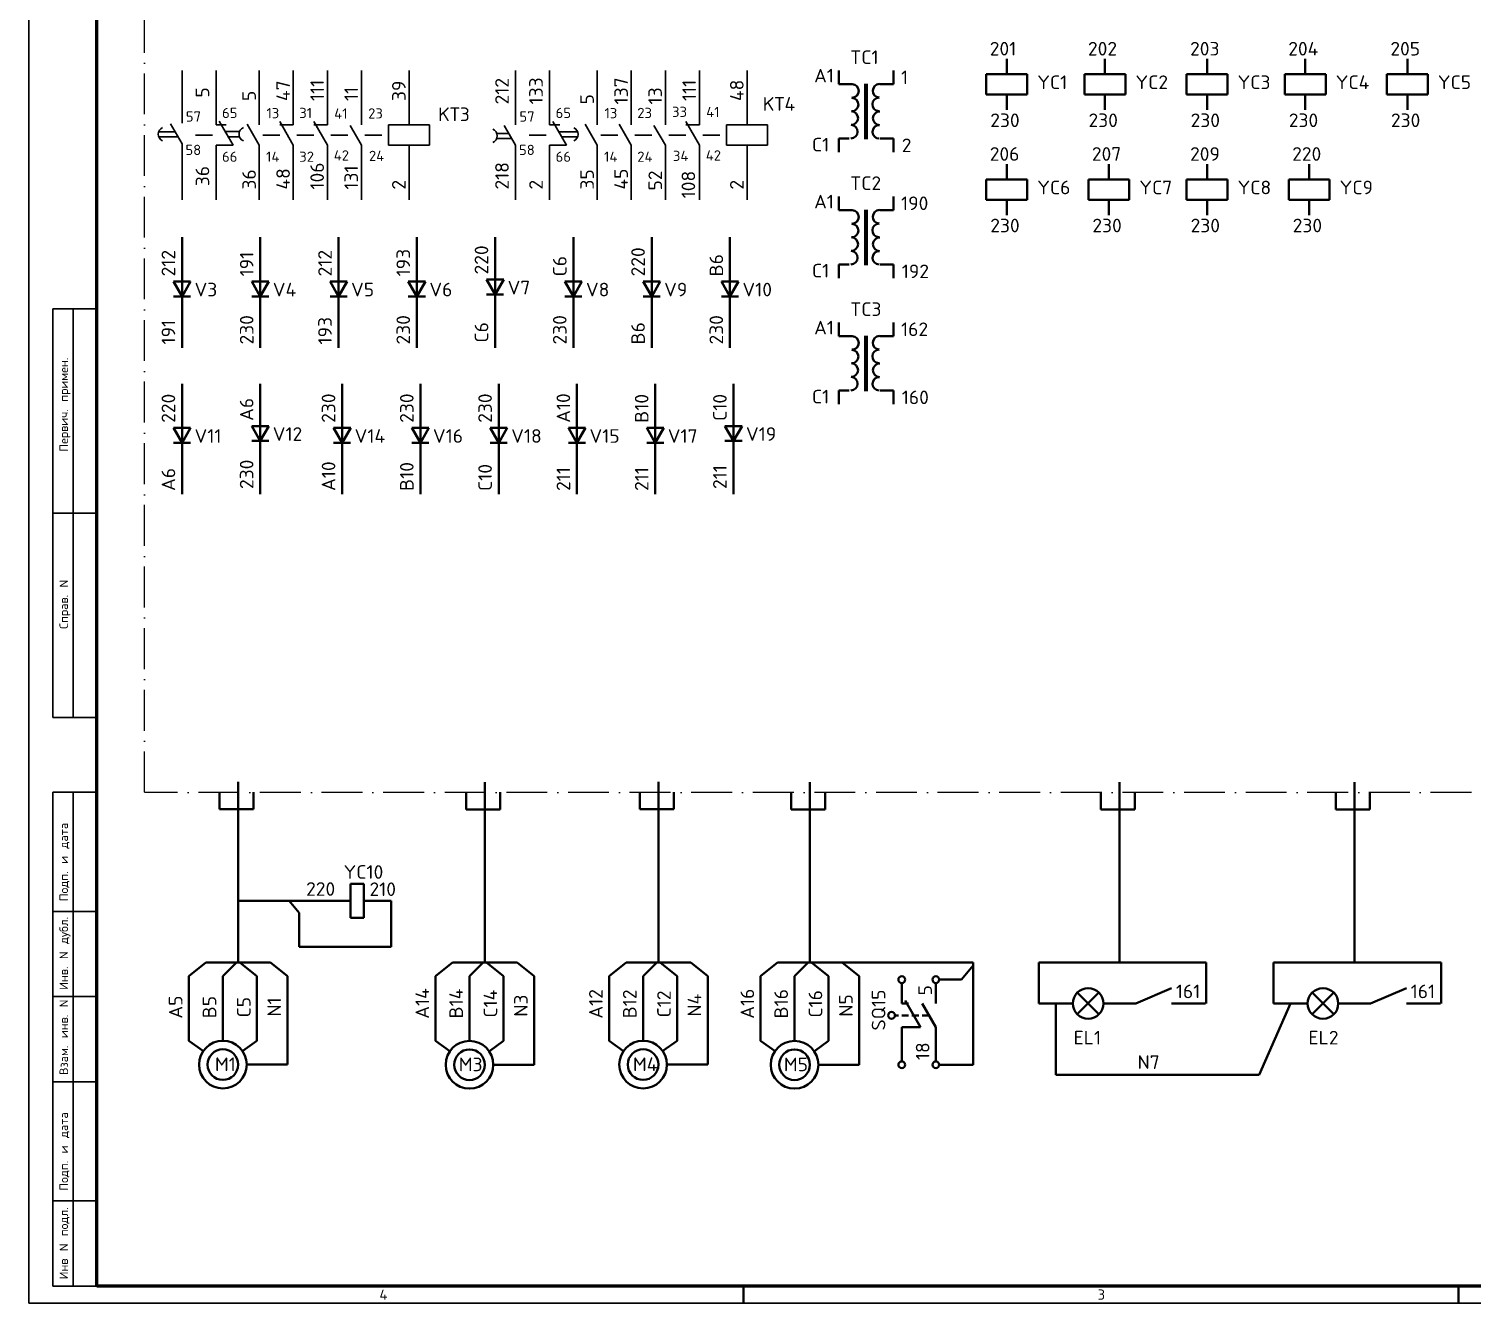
# Model space of a CAD drawing. Header units: inches. Extents: x 315 to 2853, y -243 to 836.
# Drawn here: x 314.5 to 738.6, y -4 to 370.1 of the extents above; entities that cross this region are included whole.
import ezdxf

# ---------------------------------------------------------------- set-up
doc = ezdxf.new("R2010")
doc.units = ezdxf.units.IN
doc.header["$MEASUREMENT"] = 0
doc.linetypes.add('ACAD_ISO10W100', pattern=[18, 12, -3, 0, -3])
doc.layers.get('0').update_dxf_attribs({"lineweight": 40})
for name, color, linetype, lineweight in [('СЛОЙ1', 3, 'Continuous', 30), ('Слой2', 4, 'ACAD_ISO10W100', 25), ('Слой3', 6, 'Continuous', 60)]:
    doc.layers.add(name, color=color, linetype=linetype, lineweight=lineweight)
doc.styles.get("Standard").update_dxf_attribs({"font": 'txt.shx', "height": 4})

# ---------------------------------------------------------------- blocks, each defined once
blk = doc.blocks.new('контакт КТ1 размык-срабат')
for p, q in [((7, 0), (0, 0)), ((7, 0), (7, -5)), ((13, 0), (13, -3)), ((7, -5), (14.03, -0.94)), ((9.5, -3.33), (9.5, -6.87)), ((11, -2.49), (11, -6.97)), ((13, -0.02), (21, -0.02))]:
    blk.add_line(p, q)
blk.add_arc((10.22, -8.84), 2.11, 22.6199, 157.3801)
blk = doc.blocks.new('конт КТ1 замык-срабат')
for p, q in [((9, 1.16), (9, 6.7)), ((10.5, 2), (10.5, 6.78)), ((0, 0), (7, 0)), ((7, 0), (12.8, 3.35)), ((13, 0), (21, 0))]:
    blk.add_line(p, q)
blk.add_arc((9.78, 4.89), 2.11, 22.6199, 157.3801)
blk = doc.blocks.new('конт КТ1 замык-возврат')
for p, q in [((9, 1.16), (9, 5.64)), ((10.5, 2), (10.5, 5.54)), ((0, 0), (7, 0)), ((7, 0), (12.8, 3.35)), ((13, 0), (21, 0))]:
    blk.add_line(p, q)
blk.add_arc((9.78, 7.51), 2.11, 202.6199, 337.3801)
blk = doc.blocks.new('контакт КТ1 размык-возврат')
for p, q in [((8, 0), (0, 0)), ((8, 0), (8, -5)), ((14, 0), (14, -3)), ((8, -5), (15.03, -0.94)), ((10.5, -3.39), (10.5, -8.17)), ((12, -2.55), (12, -8.09)), ((14, -0.02), (22, -0.02))]:
    blk.add_line(p, q)
blk.add_arc((11.22, -6.28), 2.11, 202.6199, 337.3801)

msp = doc.modelspace()

# ---------------------------------------------------------------- linework, layer by layer
for p, q in [((601.84, 361.36), (601.84, 356.86)), ((630.69, 361.36), (630.69, 356.86)), ((660.69, 361.36), (660.69, 356.86)), ((689.54, 361.36), (689.54, 356.86)), ((719.54, 361.36), (719.54, 356.86)), ((552.54, 357.95), (552.54, 353.95)), ((568.54, 353.95), (568.54, 357.95)), ((595.84, 350.86), (595.84, 356.86)), ((595.84, 356.86), (607.84, 356.86)), ((607.84, 356.86), (607.84, 350.86)), ((624.69, 350.86), (624.69, 356.86)), ((624.69, 356.86), (636.69, 356.86)), ((636.69, 356.86), (636.69, 350.86)), ((654.69, 350.86), (654.69, 356.86)), ((654.69, 356.86), (666.69, 356.86)), ((666.69, 356.86), (666.69, 350.86)), ((683.54, 350.86), (683.54, 356.86)), ((683.54, 356.86), (695.54, 356.86)), ((695.54, 356.86), (695.54, 350.86)), ((713.54, 350.86), (713.54, 356.86)), ((713.54, 356.86), (725.54, 356.86)), ((725.54, 356.86), (725.54, 350.86)), ((552.54, 353.95), (556.54, 353.95)), ((564.54, 353.95), (568.54, 353.95)), ((607.84, 350.86), (595.84, 350.86)), ((601.84, 346.36), (601.84, 350.86)), ((636.69, 350.86), (624.69, 350.86)), ((630.69, 346.36), (630.69, 350.86)), ((666.69, 350.86), (654.69, 350.86)), ((660.69, 346.36), (660.69, 350.86)), ((695.54, 350.86), (683.54, 350.86)), ((689.54, 346.36), (689.54, 350.86)), ((725.54, 350.86), (713.54, 350.86)), ((719.54, 346.36), (719.54, 350.86)), ((555.54, 337.95), (552.54, 337.95)), ((552.54, 337.95), (552.54, 333.95)), ((564.54, 337.95), (568.54, 337.95)), ((568.54, 333.95), (568.54, 337.95)), ((601.84, 330.45), (601.84, 325.95)), ((631.84, 330.45), (631.84, 325.95)), ((660.69, 330.45), (660.69, 325.95)), ((690.69, 330.45), (690.69, 325.95)), ((595.84, 325.95), (607.84, 325.95)), ((595.84, 325.95), (595.84, 319.95)), ((607.84, 325.95), (607.84, 319.95)), ((625.84, 319.95), (625.84, 325.95)), ((625.84, 325.95), (637.84, 325.95)), ((637.84, 325.95), (637.84, 319.95)), ((654.69, 319.95), (654.69, 325.95)), ((654.69, 325.95), (666.69, 325.95)), ((666.69, 325.95), (666.69, 319.95)), ((684.69, 319.95), (684.69, 325.95)), ((684.69, 325.95), (696.69, 325.95)), ((696.69, 325.95), (696.69, 319.95)), ((552.54, 320.95), (552.54, 316.95)), ((568.54, 316.95), (568.54, 320.95)), ((607.84, 319.95), (595.84, 319.95)), ((601.84, 315.45), (601.84, 319.95)), ((637.84, 319.95), (625.84, 319.95)), ((631.84, 315.45), (631.84, 319.95)), ((666.69, 319.95), (654.69, 319.95)), ((660.69, 315.45), (660.69, 319.95)), ((696.69, 319.95), (684.69, 319.95)), ((690.69, 315.45), (690.69, 319.95)), ((552.54, 316.95), (556.54, 316.95)), ((564.54, 316.95), (568.54, 316.95)), ((359.54, 308.95), (359.54, 276.52)), ((382.54, 308.95), (382.54, 276.52)), ((405.54, 308.95), (405.54, 276.52)), ((428.54, 308.95), (428.54, 276.52)), ((451.52, 308.95), (451.52, 276.52)), ((474.52, 308.95), (474.52, 276.52)), ((497.52, 308.95), (497.52, 276.52)), ((520.52, 308.95), (520.52, 276.52)), ((555.54, 300.95), (552.54, 300.95)), ((552.54, 300.95), (552.54, 296.95)), ((564.54, 300.95), (568.54, 300.95)), ((568.54, 296.95), (568.54, 300.95)), ((357.02, 295.95), (359.54, 291.59)), ((357.02, 295.95), (362.06, 295.95)), ((359.54, 291.59), (362.06, 295.95)), ((380.02, 295.95), (382.54, 291.59)), ((380.02, 295.95), (385.06, 295.95)), ((382.54, 291.59), (385.06, 295.95)), ((403.02, 295.95), (405.54, 291.59)), ((403.02, 295.95), (408.06, 295.95)), ((405.54, 291.59), (408.06, 295.95)), ((426.02, 295.95), (428.54, 291.59)), ((426.02, 295.95), (431.06, 295.95)), ((428.54, 291.59), (431.06, 295.95)), ((449.01, 296.52), (451.52, 292.16)), ((449.01, 296.52), (454.04, 296.52)), ((451.52, 292.16), (454.04, 296.52)), ((472.01, 295.95), (474.52, 291.59)), ((472.01, 295.95), (477.04, 295.95)), ((474.52, 291.59), (477.04, 295.95)), ((495.01, 295.95), (497.52, 291.59)), ((495.01, 295.95), (500.04, 295.95)), ((497.52, 291.59), (500.04, 295.95)), ((518.01, 295.95), (520.52, 291.59)), ((518.01, 295.95), (523.04, 295.95)), ((520.52, 291.59), (523.04, 295.95)), ((362.04, 291.59), (357.02, 291.59)), ((385.04, 291.59), (380.02, 291.59)), ((408.04, 291.59), (403.02, 291.59)), ((431.04, 291.59), (426.02, 291.59)), ((454.02, 292.16), (449.01, 292.16)), ((477.02, 291.59), (472.01, 291.59)), ((500.02, 291.59), (495.01, 291.59)), ((523.02, 291.59), (518.01, 291.59)), ((552.54, 283.95), (552.54, 279.95)), ((552.54, 279.95), (556.54, 279.95)), ((564.54, 279.95), (568.54, 279.95)), ((568.54, 279.95), (568.54, 283.95)), ((359.54, 265.95), (359.54, 233.52)), ((382.52, 265.95), (382.52, 233.52)), ((406.58, 233.52), (406.58, 265.95)), ((429.58, 265.95), (429.58, 233.52)), ((452.58, 265.95), (452.58, 233.52)), ((475.58, 265.95), (475.58, 233.52)), ((498.58, 265.95), (498.58, 233.52)), ((521.56, 265.95), (521.56, 233.52)), ((555.54, 263.95), (552.54, 263.95)), ((552.54, 263.95), (552.54, 259.95)), ((564.54, 263.95), (568.54, 263.95)), ((568.54, 259.95), (568.54, 263.95)), ((357.02, 252.95), (359.54, 248.59)), ((357.02, 252.95), (362.06, 252.95)), ((359.54, 248.59), (362.06, 252.95)), ((380.01, 253.52), (382.52, 249.16)), ((380.01, 253.52), (385.04, 253.52)), ((382.52, 249.16), (385.04, 253.52)), ((404.06, 252.95), (406.58, 248.59)), ((404.06, 252.95), (409.09, 252.95)), ((406.58, 248.59), (409.09, 252.95)), ((427.06, 252.95), (429.58, 248.59)), ((427.06, 252.95), (432.09, 252.95)), ((429.58, 248.59), (432.09, 252.95)), ((450.06, 252.95), (452.58, 248.59)), ((450.06, 252.95), (455.09, 252.95)), ((452.58, 248.59), (455.09, 252.95)), ((473.06, 252.95), (475.58, 248.59)), ((473.06, 252.95), (478.09, 252.95)), ((475.58, 248.59), (478.09, 252.95)), ((496.06, 252.95), (498.58, 248.59)), ((496.06, 252.95), (501.09, 252.95)), ((498.58, 248.59), (501.09, 252.95)), ((519.04, 253.52), (521.56, 249.16)), ((519.04, 253.52), (524.07, 253.52)), ((521.56, 249.16), (524.07, 253.52)), ((362.04, 248.59), (357.02, 248.59)), ((385.02, 249.16), (380.01, 249.16)), ((409.08, 248.59), (404.06, 248.59)), ((432.08, 248.59), (427.06, 248.59)), ((455.08, 248.59), (450.06, 248.59)), ((478.08, 248.59), (473.06, 248.59)), ((501.08, 248.59), (496.06, 248.59)), ((524.06, 249.16), (519.04, 249.16)), ((376.04, 95.99), (376.04, 148.99)), ((448.5, 95.95), (448.5, 148.95)), ((499.5, 95.99), (499.5, 148.99)), ((544, 95.95), (544, 148.95)), ((635, 95.95), (635, 148.95)), ((704, 95.95), (704, 148.95)), ((370.54, 145.99), (370.54, 140.99)), ((380.54, 140.99), (380.54, 145.99)), ((443, 145.95), (443, 140.95)), ((453, 140.95), (453, 145.95)), ((494, 145.99), (494, 140.99)), ((504, 140.99), (504, 145.99)), ((538.5, 145.95), (538.5, 140.95)), ((548.5, 140.95), (548.5, 145.95)), ((629.5, 145.95), (629.5, 140.95)), ((639.5, 140.95), (639.5, 145.95)), ((698.5, 145.95), (698.5, 140.95)), ((708.5, 140.95), (708.5, 145.95)), ((370.54, 140.99), (380.54, 140.99)), ((443, 140.95), (453, 140.95)), ((494, 140.99), (504, 140.99)), ((538.5, 140.95), (548.5, 140.95)), ((629.5, 140.95), (639.5, 140.95)), ((698.5, 140.95), (708.5, 140.95)), ((412.95, 119.04), (408.99, 119.04)), ((408.99, 109.07), (408.99, 119.04)), ((412.95, 109.07), (412.95, 119.04)), ((376.04, 114.06), (408.99, 114.06)), ((393.99, 110.56), (391.05, 114.06)), ((393.99, 100.56), (393.99, 110.56)), ((412.95, 114.06), (420.99, 114.06)), ((420.99, 114.06), (420.99, 100.56)), ((408.99, 109.07), (412.95, 109.07)), ((420.99, 100.56), (393.99, 100.56)), ((361.54, 91.99), (366.54, 95.99)), ((366.54, 95.99), (376.54, 95.99)), ((366.54, 95.99), (376.04, 95.99)), ((371.54, 91.99), (375.54, 95.99)), ((375.54, 95.99), (385.54, 95.99)), ((376.54, 95.99), (381.54, 91.99)), ((385.54, 95.99), (390.54, 91.99)), ((434, 91.95), (439, 95.95)), ((439, 95.95), (449, 95.95)), ((439, 95.95), (448.5, 95.95)), ((444, 91.95), (448, 95.95)), ((448, 95.95), (458, 95.95)), ((449, 95.95), (454, 91.95)), ((458, 95.95), (463, 91.95)), ((485, 91.99), (490, 95.99)), ((490, 95.99), (500, 95.99)), ((490, 95.99), (499.5, 95.99)), ((495, 91.99), (499, 95.99)), ((499, 95.99), (509, 95.99)), ((500, 95.99), (505, 91.99)), ((509, 95.99), (514, 91.99)), ((529.5, 91.95), (534.5, 95.95)), ((534.5, 95.95), (544.5, 95.95)), ((534.5, 95.95), (544, 95.95)), ((539.5, 91.95), (543.5, 95.95)), ((543.5, 95.95), (553.5, 95.95)), ((544.5, 95.95), (549.5, 91.95)), ((544.5, 95.95), (592, 95.95)), ((553.5, 95.95), (558.5, 91.95)), ((588.5, 90.95), (592, 95.12)), ((592, 95.95), (592, 65.95)), ((660.46, 95.95), (611.25, 95.95)), ((611.25, 83.95), (611.25, 95.95)), ((660.46, 95.95), (660.46, 83.95)), ((729.46, 95.95), (680.25, 95.95)), ((680.25, 83.95), (680.25, 95.95)), ((729.46, 95.95), (729.46, 83.95)), ((361.54, 91.99), (361.54, 72.99)), ((371.54, 91.99), (371.54, 72.99)), ((381.54, 91.99), (381.54, 72.99)), ((390.54, 91.99), (390.54, 65.99)), ((434, 91.95), (434, 72.95)), ((444, 91.95), (444, 72.95)), ((454, 91.95), (454, 72.95)), ((463, 91.95), (463, 65.95)), ((485, 91.99), (485, 72.99)), ((495, 91.99), (495, 72.99)), ((505, 91.99), (505, 72.99)), ((514, 91.99), (514, 65.99)), ((529.5, 91.95), (529.5, 72.95)), ((539.5, 91.95), (539.5, 72.95)), ((549.5, 91.95), (549.5, 72.95)), ((558.5, 91.95), (558.5, 65.95)), ((571, 83.95), (571, 89.95)), ((581, 83.95), (581, 89.95)), ((582, 90.95), (588.5, 90.95)), ((572, 84.82), (576.5, 76.95)), ((622.57, 87.13), (628.93, 80.77)), ((622.57, 80.77), (628.93, 87.13)), ((650.25, 88.45), (639.75, 83.95)), ((691.57, 87.13), (697.93, 80.77)), ((691.57, 80.77), (697.93, 87.13)), ((719.25, 88.45), (708.75, 83.95)), ((571, 83.95), (573, 83.95)), ((577, 83.95), (581, 76.95)), ((611.25, 83.95), (621.25, 83.95)), ((616.25, 83.95), (616.25, 63)), ((630.25, 83.95), (639.75, 83.95)), ((650.25, 83.95), (660.25, 83.95)), ((676, 63), (685.25, 83.95)), ((680.25, 83.95), (690.25, 83.95)), ((699.25, 83.95), (708.75, 83.95)), ((719.25, 83.95), (729.25, 83.95)), ((570, 80.45), (569, 80.45)), ((573, 80.45), (571, 80.45)), ((571, 66.95), (571, 76.95)), ((576.5, 76.95), (571, 76.95)), ((576, 80.45), (574, 80.45)), ((579, 80.45), (577, 80.45)), ((581, 66.95), (581, 76.95)), ((361.54, 72.99), (365.8, 69.95)), ((381.54, 72.99), (377.37, 70.02)), ((434, 72.95), (438.26, 69.91)), ((454, 72.95), (449.83, 69.98)), ((485, 72.99), (489.26, 69.95)), ((505, 72.99), (500.83, 70.02)), ((529.5, 72.95), (533.76, 69.91)), ((549.5, 72.95), (545.33, 69.98)), ((390.54, 65.99), (378.54, 65.99)), ((463, 65.95), (451, 65.95)), ((514, 65.99), (502, 65.99)), ((558.5, 65.95), (546.5, 65.95)), ((592, 65.95), (582, 65.95)), ((616.25, 63), (676, 63)), ((524.54, -4.05), (524.54, 0.95)), ((734.54, -4.05), (734.54, 0.95))]:
    msp.add_line(p, q)
at = {"lineweight": 90}
for p, q in [((560.58, 337.71), (560.58, 353.98)), ((560.58, 300.71), (560.58, 316.98)), ((560.58, 263.71), (560.58, 279.98))]:
    msp.add_line(p, q, dxfattribs=at)
for centre, radius in [((571, 90.95), 1), ((581, 90.95), 1), ((625.75, 83.95), 4.5), ((694.75, 83.95), 4.5), ((568, 80.45), 1), ((371.54, 65.99), 7), ((444, 65.95), 7), ((495, 65.99), 7), ((539.5, 65.95), 7), ((371.54, 65.99), 4.5), ((444, 65.95), 4.5), ((495, 65.99), 4.5), ((539.5, 65.95), 4.5), ((571, 65.95), 1), ((581, 65.95), 1)]:
    msp.add_circle(centre, radius)
for centre, start, end in [((556.36, 351.94), 270, 86.8243), ((564.48, 351.96), 90, 266.8243), ((556.25, 347.94), 270, 86.8243), ((564.37, 347.96), 90, 266.8243), ((556.14, 343.94), 270, 86.8243), ((564.53, 343.89), 90, 266.8243), ((556.03, 339.95), 270, 86.8243), ((564.41, 339.9), 90, 266.8243), ((556.36, 314.94), 270, 86.8243), ((564.48, 314.96), 90, 266.8243), ((556.25, 310.94), 270, 86.8243), ((564.37, 310.96), 90, 266.8243), ((556.14, 306.94), 270, 86.8243), ((564.53, 306.89), 90, 266.8243), ((556.03, 302.95), 270, 86.8243), ((564.41, 302.9), 90, 266.8243), ((556.36, 277.94), 270, 86.8243), ((564.48, 277.96), 90, 266.8243), ((556.25, 273.94), 270, 86.8243), ((564.37, 273.96), 90, 266.8243), ((556.14, 269.94), 270, 86.8243), ((564.53, 269.89), 90, 266.8243), ((556.03, 265.95), 270, 86.8243), ((564.41, 265.9), 90, 266.8243)]:
    msp.add_arc(centre, 2, start, end)
at = {"layer": 'СЛОЙ1'}
for p, q in [((314.54, 589.95), (314.54, -4.05)), ((359.54, 349.95), (359.54, 357.95)), ((369.54, 349.95), (369.54, 357.95)), ((382.24, 341.95), (382.24, 357.95)), ((392.24, 341.95), (392.24, 357.95)), ((402.24, 341.95), (402.24, 357.95)), ((412.24, 341.95), (412.24, 357.95)), ((426.24, 341.95), (426.24, 357.95)), ((457.54, 349.95), (457.54, 357.95)), ((467.54, 349.95), (467.54, 357.95)), ((481.54, 341.95), (481.54, 357.95)), ((491.54, 341.95), (491.54, 357.95)), ((501.54, 341.95), (501.54, 357.95)), ((511.54, 341.95), (511.54, 357.95)), ((525.54, 341.95), (525.54, 357.95)), ((382.24, 335.95), (378.64, 342.18)), ((392.24, 335.95), (388.24, 342.95)), ((392.24, 341.95), (388.24, 341.95)), ((402.24, 335.95), (398.24, 342.95)), ((402.24, 341.95), (398.24, 341.95)), ((412.24, 335.95), (408.89, 341.75)), ((420.22, 335.95), (420.22, 341.95)), ((420.22, 341.95), (432.22, 341.95)), ((432.22, 341.95), (432.22, 335.95)), ((481.54, 335.95), (477.94, 342.18)), ((491.54, 335.95), (487.94, 342.18)), ((501.54, 335.95), (498.19, 341.75)), ((511.54, 335.95), (507.54, 342.95)), ((511.54, 341.95), (507.54, 341.95)), ((519.52, 335.95), (519.52, 341.95)), ((519.52, 341.95), (531.52, 341.95)), ((531.52, 341.95), (531.52, 335.95)), ((363.54, 338.95), (368.54, 338.95)), ((382.24, 335.95), (382.24, 319.95)), ((383.24, 338.95), (388.24, 338.95)), ((392.24, 335.95), (392.24, 319.95)), ((393.24, 338.95), (398.24, 338.95)), ((402.24, 335.95), (402.24, 319.95)), ((403.24, 338.95), (408.24, 338.95)), ((412.24, 335.95), (412.24, 319.95)), ((413.24, 338.95), (418.24, 338.95)), ((432.22, 335.95), (420.22, 335.95)), ((426.24, 335.95), (426.24, 319.95)), ((461.54, 338.95), (466.54, 338.95)), ((481.54, 335.95), (481.54, 319.95)), ((482.54, 338.95), (487.54, 338.95)), ((491.54, 335.95), (491.54, 319.95)), ((492.54, 338.95), (497.54, 338.95)), ((501.54, 335.95), (501.54, 319.95)), ((502.54, 338.95), (507.54, 338.95)), ((511.54, 335.95), (511.54, 319.95)), ((512.54, 338.95), (517.54, 338.95)), ((531.52, 335.95), (519.52, 335.95)), ((525.54, 335.95), (525.54, 319.95)), ((359.54, 319.95), (359.54, 329.95)), ((369.54, 319.95), (369.54, 328.95)), ((457.54, 319.95), (457.54, 329.95)), ((467.54, 319.95), (467.54, 328.95)), ((321.54, 167.95), (321.54, 287.95)), ((334.54, 287.95), (321.54, 287.95)), ((327.54, 167.95), (327.54, 287.95)), ((334.54, 227.95), (321.54, 227.95)), ((334.54, 167.95), (321.54, 167.95)), ((321.54, 0.95), (321.54, 145.95)), ((334.54, 145.95), (321.54, 145.95)), ((327.54, 0.95), (327.54, 145.95)), ((334.54, 110.95), (321.54, 110.95)), ((334.54, 85.95), (321.54, 85.95)), ((334.54, 60.95), (321.54, 60.95)), ((334.54, 25.95), (321.54, 25.95)), ((334.54, 0.95), (321.54, 0.95)), ((314.54, -4.05), (1155.54, -4.05))]:
    msp.add_line(p, q, dxfattribs=at)
at = {"layer": 'Слой2'}
for p, q in [((348.54, 145.95), (348.54, 556.95)), ((1136.54, 145.91), (348.54, 145.91))]:
    msp.add_line(p, q, dxfattribs=at)
at = {"layer": 'Слой3'}
for p, q in [((334.54, 0.95), (334.54, 584.95)), ((1150.54, 0.95), (334.54, 0.95))]:
    msp.add_line(p, q, dxfattribs=at)

# ---------------------------------------------------------------- block references
at = {"layer": 'СЛОЙ1', "rotation": 90}
for name, p in [('конт КТ1 замык-срабат', (359.55, 329.43)), ('контакт КТ1 размык-срабат', (369.55, 328.97)), ('конт КТ1 замык-возврат', (457.54, 328.95)), ('контакт КТ1 размык-возврат', (467.52, 327.95))]:
    msp.add_blockref(name, p, dxfattribs=at)

# ---------------------------------------------------------------- texts
for s, height, p in [('201', 4, (596.85, 362.32)), ('202', 4, (625.7, 362.32)), ('203', 4, (655.7, 362.32)), ('204', 4, (684.55, 362.32)), ('205', 4, (714.55, 362.32)), ('TC1', 4, (555.82, 359.83)), ('A1', 4, (545.24, 354.41)), ('1', 4, (570.79, 353.93)), ('YC1', 4, (610.79, 352.47)), ('YC2', 4, (639.64, 352.47)), ('YC3', 4, (669.64, 352.47)), ('YC4', 4, (698.49, 352.47)), ('YC5', 4, (728.49, 352.47)), ('KТ4', 4, (530.14, 346.1)), ('KТ3', 4, (434.76, 343.06)), ('230', 4, (597, 341.3)), ('230', 4, (625.86, 341.3)), ('230', 4, (655.86, 341.3)), ('230', 4, (684.71, 341.3)), ('230', 4, (714.71, 341.3)), ('C1', 4, (544.61, 334.15)), ('2', 4, (571, 333.94)), ('206', 4, (596.85, 331.41)), ('207', 4, (626.85, 331.41)), ('209', 4, (655.7, 331.41)), ('220', 4, (685.7, 331.41)), ('TC2', 4, (555.82, 322.83)), ('YC6', 4, (610.79, 321.57)), ('YC7', 4, (640.79, 321.57)), ('YC8', 4, (669.64, 321.57)), ('YC9', 4, (699.64, 321.57)), ('A1', 4, (545.24, 317.41)), ('190', 4, (570.79, 316.93)), ('230', 4, (597, 310.4)), ('230', 4, (627, 310.4)), ('230', 4, (655.86, 310.4)), ('230', 4, (685.86, 310.4)), ('C1', 4, (544.61, 297.15)), ('192', 4, (571, 296.94)), ('V3', 4, (363.21, 291.59)), ('V4', 4, (386.2, 291.59)), ('V5', 4, (409.2, 291.59)), ('V6', 4, (432.2, 291.59)), ('V7', 4, (455.18, 292.16)), ('V8', 4, (478.19, 291.59)), ('V9', 4, (501.18, 291.59)), ('V10', 4, (524.18, 291.59)), ('TC3', 4, (555.82, 285.83)), ('A1', 4, (545.24, 280.41)), ('162', 4, (570.79, 279.93)), ('C1', 4, (544.61, 260.15)), ('160', 4, (571, 259.94)), ('V11', 4, (363.2, 248.59)), ('V12', 4, (386.18, 249.16)), ('V14', 4, (410.24, 248.59)), ('V16', 4, (433.24, 248.59)), ('V18', 4, (456.24, 248.59)), ('V15', 4, (479.24, 248.59)), ('V17', 4, (502.24, 248.59)), ('V19', 4, (525.22, 249.16)), ('YC10', 4, (406.99, 120.56)), ('220', 4, (395.99, 115.56)), ('210', 4, (414.61, 115.5)), ('161', 4, (651.52, 85.49)), ('161', 4, (720.52, 85.49)), ('EL1', 4, (621.48, 71.91)), ('EL2', 4, (690.48, 71.91)), ('M1', 4, (369.2, 64.1)), ('M3', 4, (440.85, 64.05)), ('M4', 4, (492.01, 64.1)), ('M5', 4, (536.35, 64.05)), ('N7', 4, (640.27, 64.71)), ('4', 3, (417.54, -3.05)), ('3', 3, (628.54, -3.05))]:
    msp.add_text(s, height=height).set_placement(p)
for s, p in [('5', (367.54, 349.95)), ('47', (391.24, 348.95)), ('111', (401.24, 348.95)), ('11', (411.24, 348.95)), ('39', (425.24, 348.95)), ('212', (455.54, 347.95)), ('133', (465.54, 347.95)), ('137', (490.54, 347.95)), ('13', (500.54, 347.95)), ('111', (510.54, 348.95)), ('48', (524.54, 348.95)), ('5', (381.24, 348.95)), ('5', (480.54, 347.95)), ('36', (367.54, 323.95)), ('36', (381.24, 322.95)), ('48', (391.24, 322.95)), ('106', (401.24, 322.95)), ('131', (411.24, 322.95)), ('218', (455.54, 322.95)), ('35', (480.54, 322.95)), ('45', (490.54, 322.95)), ('52', (500.58, 322.68)), ('108', (510.31, 320.38)), ('2', (425.24, 322.95)), ('2', (465.54, 322.95)), ('2', (524.54, 322.95)), ('220', (449.52, 298.02)), ('220', (495.52, 297.45)), ('212', (357.54, 297.45)), ('191', (380.54, 297.45)), ('212', (403.54, 297.45)), ('193', (426.54, 297.45)), ('C6', (472.52, 297.45)), ('B6', (518.52, 297.45)), ('230', (380.54, 277.45)), ('193', (403.54, 277.45)), ('230', (426.54, 277.45)), ('230', (472.52, 277.45)), ('230', (518.52, 277.45)), ('191', (357.54, 277.45)), ('C6', (449.52, 278.02)), ('B6', (495.52, 277.45)), ('220', (357.54, 254.45)), ('A6', (380.52, 255.02)), ('230', (404.58, 254.45)), ('230', (427.58, 254.45)), ('230', (450.58, 254.45)), ('A10', (473.58, 254.45)), ('B10', (496.58, 254.45)), ('C10', (519.56, 255.02)), ('230', (380.52, 235.02)), ('A10', (404.58, 234.45)), ('B10', (427.58, 234.45)), ('C10', (450.58, 234.45)), ('A6', (357.54, 234.45)), ('211', (473.58, 234.45)), ('211', (496.58, 234.45)), ('211', (519.56, 235.02)), ('A5', (359.66, 79.49)), ('B5', (369.61, 79.58)), ('C5', (379.68, 79.83)), ('N1', (388.63, 80.08)), ('A14', (432.12, 79.45)), ('B14', (442.07, 79.54)), ('C14', (452.14, 79.79)), ('N3', (461.09, 80.04)), ('A12', (483.12, 79.49)), ('B12', (493.07, 79.58)), ('C12', (503.14, 79.83)), ('N4', (512.09, 80.08)), ('A16', (527.62, 79.45)), ('B16', (537.57, 79.54)), ('C16', (547.64, 79.79)), ('N5', (556.59, 80.04)), ('SQ15', (566.18, 75.99)), ('5', (579.88, 86.31)), ('18', (579.13, 67.31))]:
    msp.add_text(s, height=4, rotation=90).set_placement(p)
at = {"layer": 'СЛОЙ1'}
for s, p in [('57', (360.66, 342.89)), ('65', (371.29, 343.96)), ('13', (384.35, 343.89)), ('31', (393.98, 343.96)), ('41', (404.24, 343.78)), ('23', (414.21, 343.82)), ('57', (458.66, 342.89)), ('65', (469.29, 343.96)), ('13', (483.66, 343.89)), ('23', (493.29, 343.96)), ('33', (503.51, 344.28)), ('41', (513.54, 344.24)), ('58', (360.54, 333.1)), ('58', (458.54, 333.1)), ('66', (371.29, 331.1)), ('14', (384.24, 331.1)), ('32', (393.98, 331.1)), ('42', (404.11, 331.48)), ('24', (414.46, 331.35)), ('66', (469.29, 331.1)), ('14', (483.54, 331.1)), ('24', (493.29, 331.1)), ('34', (503.76, 331.35)), ('42', (513.41, 331.48))]:
    msp.add_text(s, height=3, dxfattribs=at).set_placement(p)
for s, p in [('Первич. примен.', (326.04, 245.95)), ('Справ. N', (326.04, 193.95)), ('Подп. и дата', (326.04, 113.95)), ('Инв. N дубл.', (326.04, 87.95)), ('Взам. инв. N', (326.04, 62.95)), ('Подп. и дата', (326.04, 28.95)), ('Инв N подл.', (326.04, 2.95))]:
    msp.add_text(s, height=2.5, rotation=90, dxfattribs=at).set_placement(p)

doc.saveas('drawing.dxf')
